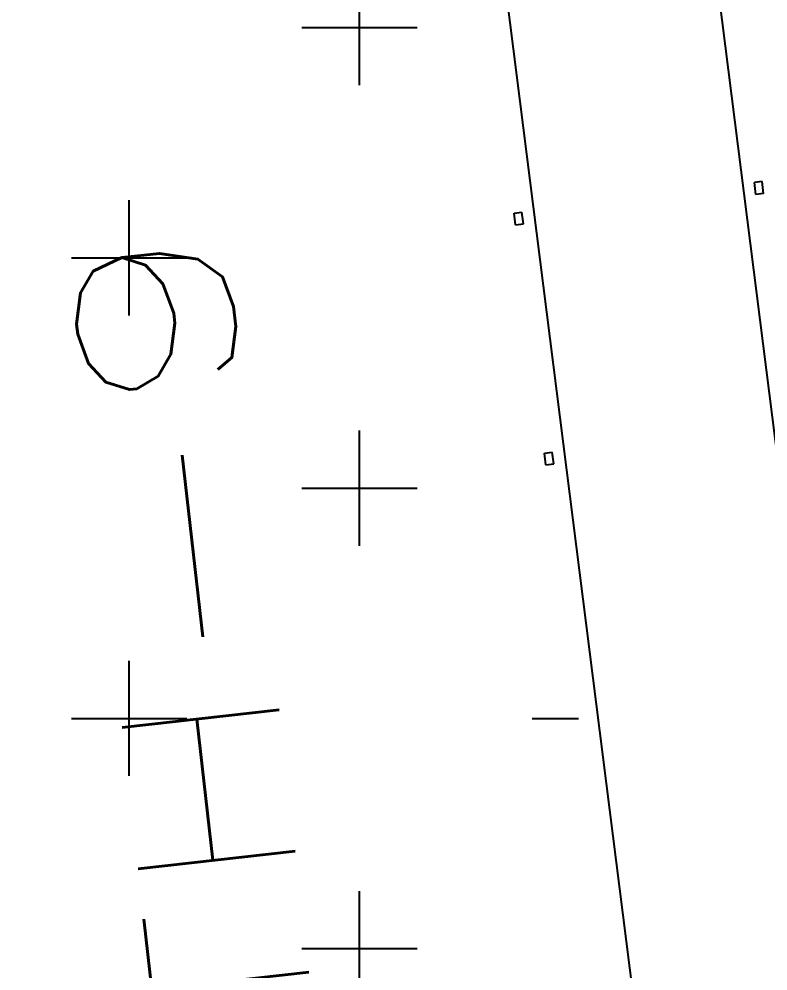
# Model space of a CAD drawing. Header units: inches. Extents: x 2621776591 to 2623670951, y 363331607 to 364354604.
# Drawn here: x 2622181330 to 2622209786, y 363690731 to 363726902 of the extents above; entities that cross this region are included whole.
import ezdxf

# ---------------------------------------------------------------- set-up
doc = ezdxf.new("R2010")
doc.units = ezdxf.units.IN
doc.header["$MEASUREMENT"] = 0
for name, color, linetype in [('ANCHOR POINT', 7, 'Continuous'), ('TEXT2', 1, 'Continuous'), ('TEXT3', 6, 'Continuous')]:
    doc.layers.add(name, color=color, linetype=linetype)
doc.styles.add('ROMANS', font='romans')

# ---------------------------------------------------------------- blocks, each defined once
blk = doc.blocks.new('A$Cf8f52d6a')
h = blk.add_hatch()
h.set_pattern_fill('CROSS', color=190, scale=35000)
h.set_pattern_definition([(0, (-2621516680.139141, -363862179.5052117), (8750, 8750), [4375, -13125]), (90, (-2621514492.639141, -363864367.0052117), (-8749.999999999998, 8750), [4375, -13125])])
h.paths.add_polyline_path([(41725.98507356644, -330565.7370127439), (0, 0), (-29008.87305164337, -3661.673514306545), (-10701.31254959106, -146413.587638557), (-5938.21416425705, -155638.1142347455), (-4284.154000759125, -168532.8637120128), (-6564.820395469666, -178660.9218712449), (12920.60696601868, -330565.7370128036)])

msp = doc.modelspace()

# ---------------------------------------------------------------- linework, layer by layer
at = {"layer": 'ANCHOR POINT'}
for p, q in [((2622209566.388888, 363720724.2943271), (2622209268.75903, 363720686.6583392)), ((2622209325.213011, 363720240.213552), (2622209268.75903, 363720686.6583392)), ((2622209622.84287, 363720277.8495398), (2622209566.388888, 363720724.2943271)), ((2622209622.84287, 363720277.8495398), (2622209325.213011, 363720240.213552)), ((2622200137.864985, 363719532.1211904), (2622200435.495516, 363719569.7518564)), ((2622200194.310985, 363719085.6753939), (2622200137.864985, 363719532.1211904)), ((2622200491.941516, 363719123.3060601), (2622200435.495516, 363719569.7518564)), ((2622200194.310985, 363719085.6753939), (2622200491.941516, 363719123.3060601)), ((2622201291.872081, 363710404.7849079), (2622201589.502613, 363710442.415574)), ((2622201348.318081, 363709958.3391114), (2622201291.872081, 363710404.7849079)), ((2622201645.948612, 363709995.9697776), (2622201589.502613, 363710442.415574)), ((2622201348.318081, 363709958.3391114), (2622201645.948612, 363709995.9697776))]:
    msp.add_line(p, q, dxfattribs=at)
at = {"layer": 'TEXT2'}
for p, q in [((2622151194.757455, 364176374.1662219), (2622226613.134803, 363579913.5634318)), ((2622143257.952209, 364175370.6113011), (2622218676.329557, 363578910.0085109))]:
    msp.add_line(p, q, dxfattribs=at)

# ---------------------------------------------------------------- block references
at = {"color": 190}
msp.add_blockref('A$Cf8f52d6a', (2622182171.517826, 363862179.5052117), dxfattribs=at)

# ---------------------------------------------------------------- texts
at = {"layer": 'TEXT3', "style": 'ROMANS', "width": 1.499999998927116}
msp.add_text('BERTH-9', height=6000.000987768162, rotation=96.45575321194195, dxfattribs=at).set_placement((2622195331.208658, 363664244.0988894, -2.182787284255018e-08))

doc.saveas('drawing.dxf')
